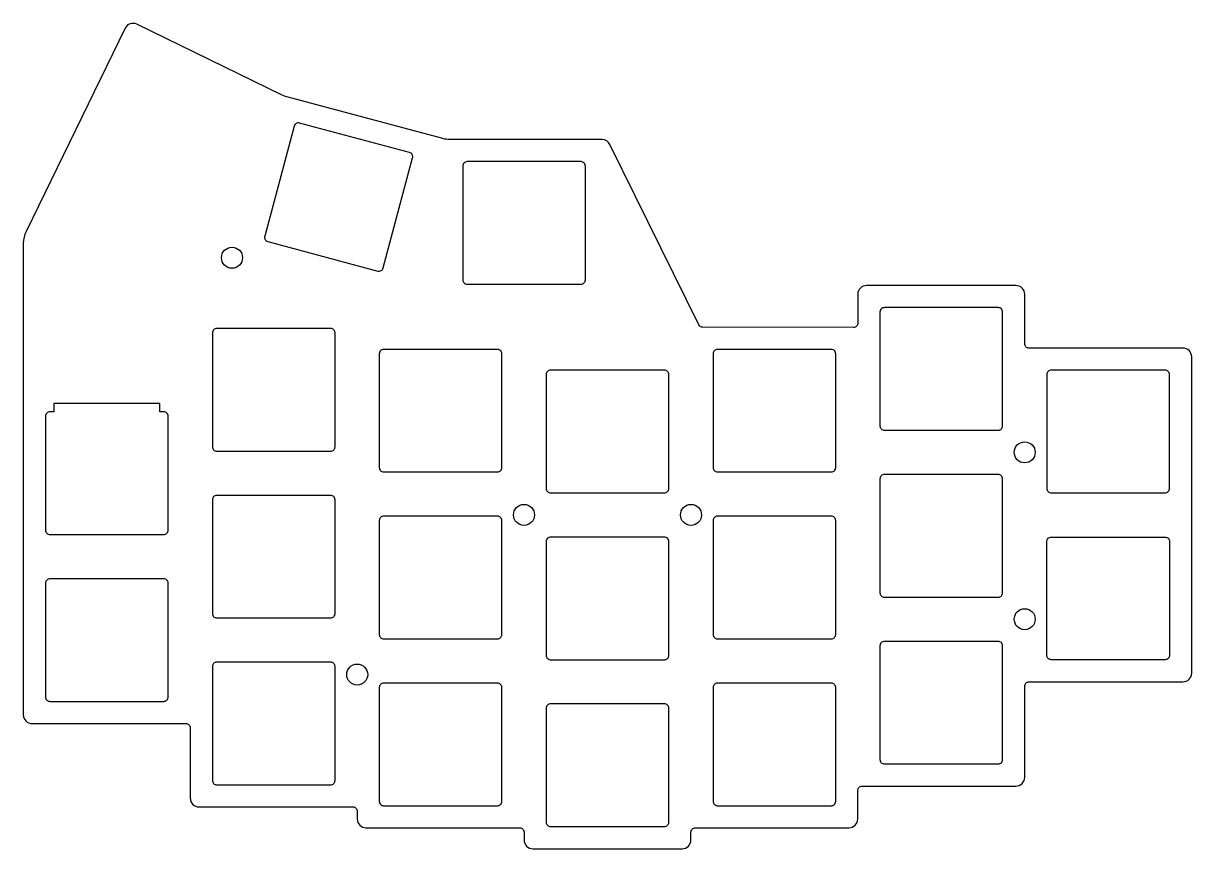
# Model space of a CAD drawing. Header units: millimetres. Extents: x -124 to 10, y -29 to 66.
import ezdxf

# ---------------------------------------------------------------- set-up
doc = ezdxf.new("R2010")
doc.units = ezdxf.units.MM
doc.layers.get('0').update_dxf_attribs({"linetype": 'CONTINUOUS'})

msp = doc.modelspace()

# ---------------------------------------------------------------- linework, layer by layer
for points in [[(-123.52, 41.88, 0.113936), (-123.83, 40.57), (-123.83, -13.29, 0.414214), (-122.83, -14.29), (-105.28, -14.29, -0.414214), (-104.78, -14.79), (-104.78, -22.81, 0.414214), (-103.78, -23.81), (-86.22, -23.81, -0.414214), (-85.72, -24.31), (-85.72, -25.19, 0.414214), (-84.72, -26.19), (-67.17, -26.19, -0.414214), (-66.68, -26.69), (-66.68, -27.58, 0.414214), (-65.67, -28.58), (-48.62, -28.58, 0.414214), (-47.62, -27.58), (-47.62, -26.69, -0.414214), (-47.12, -26.19), (-29.59, -26.19, 0.414214), (-28.59, -25.19), (-28.59, -21.93, -0.414214), (-28.09, -21.43), (-10.53, -21.43, 0.414214), (-9.53, -20.43), (-9.53, -10.03, -0.414214), (-9.03, -9.53), (8.53, -9.53, 0.414214), (9.53, -8.53), (9.53, 27.58, 0.414214), (8.53, 28.57), (-9.03, 28.57, -0.414214), (-9.53, 29.07), (-9.53, 34.72, 0.414214), (-10.53, 35.72), (-27.58, 35.72, 0.414214), (-28.58, 34.72), (-28.58, 31.43, -0.41456), (-29.08, 30.93), (-46.29, 30.95, -0.285481), (-46.74, 31.23), (-56.88, 51.83, 0.285801), (-57.77, 52.39), (-75.16, 52.39, -0.065543), (-75.94, 52.49), (-93.75, 57.26, -0.048033), (-94.29, 57.46), (-110.87, 65.55, 0.414214), (-112.2, 65.09)], [(-83.37, 37.37, 0.414214), (-82.76, 37.73), (-79.39, 50.28, 0.414214), (-79.75, 50.9), (-92.3, 54.26, 0.414214), (-92.92, 53.91), (-96.28, 41.35, 0.414214), (-95.93, 40.74)], [(-59.68, 49.36, 0.414214), (-60.17, 49.86), (-73.18, 49.86, 0.414214), (-73.67, 49.36), (-73.67, 36.36, 0.414214), (-73.18, 35.86), (-60.17, 35.86, 0.414214), (-59.68, 36.36)], [(-12.55, 19.19, 0.414214), (-12.05, 19.69), (-12.05, 32.69, 0.414214), (-12.55, 33.19), (-25.55, 33.19, 0.414214), (-26.05, 32.69), (-26.05, 19.69, 0.414214), (-25.55, 19.19)], [(-88.75, 16.81, 0.414214), (-88.25, 17.31), (-88.25, 30.31, 0.414214), (-88.75, 30.81), (-101.75, 30.81, 0.414214), (-102.25, 30.31), (-102.25, 17.31, 0.414214), (-101.75, 16.81)], [(-69.7, 14.43, 0.414214), (-69.2, 14.93), (-69.2, 27.93, 0.414214), (-69.7, 28.43), (-82.7, 28.43, 0.414214), (-83.2, 27.93), (-83.2, 14.93, 0.414214), (-82.7, 14.43)], [(-31.6, 14.43, 0.414214), (-31.1, 14.93), (-31.1, 27.93, 0.414214), (-31.6, 28.43), (-44.6, 28.43, 0.414214), (-45.1, 27.93), (-45.1, 14.93, 0.414214), (-44.6, 14.43)], [(-50.65, 12.05, 0.414214), (-50.15, 12.55), (-50.15, 25.55, 0.414214), (-50.65, 26.05), (-63.65, 26.05, 0.414214), (-64.15, 25.55), (-64.15, 12.55, 0.414214), (-63.65, 12.05)], [(6.5, 12.05, 0.414214), (7, 12.55), (7, 25.55, 0.414214), (6.5, 26.05), (-6.5, 26.05, 0.414214), (-7, 25.55), (-7, 12.55, 0.414214), (-6.5, 12.05)], [(-107.8, 7.29, 0.414214), (-107.3, 7.79), (-107.3, 20.79, 0.414214), (-107.8, 21.29), (-108.25, 21.29), (-108.25, 22.24), (-120.35, 22.24), (-120.35, 21.29), (-120.8, 21.29, 0.414214), (-121.3, 20.79), (-121.3, 7.79, 0.414214), (-120.8, 7.29)], [(-12.55, 0.14, 0.414214), (-12.05, 0.64), (-12.05, 13.64, 0.414214), (-12.55, 14.14), (-25.55, 14.14, 0.414214), (-26.05, 13.64), (-26.05, 0.64, 0.414214), (-25.55, 0.14)], [(-88.75, -2.24, 0.414214), (-88.25, -1.74), (-88.25, 11.26, 0.414214), (-88.75, 11.76), (-101.75, 11.76, 0.414214), (-102.25, 11.26), (-102.25, -1.74, 0.414214), (-101.75, -2.24)], [(-69.7, -4.62, 0.414214), (-69.2, -4.12), (-69.2, 8.88, 0.414214), (-69.7, 9.38), (-82.7, 9.38, 0.414214), (-83.2, 8.88), (-83.2, -4.12, 0.414214), (-82.7, -4.62)], [(-31.6, -4.62, 0.414214), (-31.1, -4.12), (-31.1, 8.88, 0.414214), (-31.6, 9.38), (-44.6, 9.38, 0.414214), (-45.1, 8.88), (-45.1, -4.12, 0.414214), (-44.6, -4.62)], [(-50.65, -7, 0.414214), (-50.15, -6.5), (-50.15, 6.5, 0.414214), (-50.65, 7), (-63.65, 7, 0.414214), (-64.15, 6.5), (-64.15, -6.5, 0.414214), (-63.65, -7)], [(6.5, -7), (-6.5, -7, -0.414214), (-7, -6.5), (-7, 6.5, -0.414214), (-6.5, 7), (6.5, 7, -0.414214), (7, 6.5), (7, -6.5, -0.414214)], [(-107.8, -11.76, 0.414214), (-107.3, -11.26), (-107.3, 1.74, 0.414214), (-107.8, 2.24), (-120.8, 2.24, 0.414214), (-121.3, 1.74), (-121.3, -11.26, 0.414214), (-120.8, -11.76)], [(-12.55, -18.91, 0.414214), (-12.05, -18.41), (-12.05, -5.41, 0.414214), (-12.55, -4.91), (-25.55, -4.91, 0.414214), (-26.05, -5.41), (-26.05, -18.41, 0.414214), (-25.55, -18.91)], [(-88.75, -21.29, 0.414214), (-88.25, -20.79), (-88.25, -7.79, 0.414214), (-88.75, -7.29), (-101.75, -7.29, 0.414214), (-102.25, -7.79), (-102.25, -20.79, 0.414214), (-101.75, -21.29)], [(-69.7, -23.67, 0.414214), (-69.2, -23.17), (-69.2, -10.17, 0.414214), (-69.7, -9.67), (-82.7, -9.67, 0.414214), (-83.2, -10.17), (-83.2, -23.17, 0.414214), (-82.7, -23.67)], [(-31.6, -23.67, 0.414214), (-31.1, -23.17), (-31.1, -10.17, 0.414214), (-31.6, -9.67), (-44.6, -9.67, 0.414214), (-45.1, -10.17), (-45.1, -23.17, 0.414214), (-44.6, -23.67)], [(-50.65, -26.05, 0.414214), (-50.15, -25.55), (-50.15, -12.55, 0.414214), (-50.65, -12.05), (-63.65, -12.05, 0.414214), (-64.15, -12.55), (-64.15, -25.55, 0.414214), (-63.65, -26.05)]]:
    msp.add_lwpolyline(points, format="xyb", close=True)
for centre in [(-100.01, 38.89), (-9.53, 16.67), (-66.68, 9.53), (-47.62, 9.53), (-9.53, -2.38), (-85.72, -8.7)]:
    msp.add_circle(centre, 1.2)

doc.saveas('drawing.dxf')
